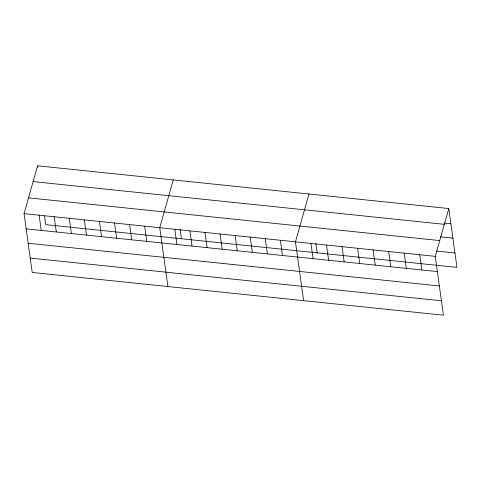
<?xml version="1.0" encoding="UTF-8"?>
<svg xmlns="http://www.w3.org/2000/svg" width="481" height="481" viewBox="0 0 481 481"><rect width="100%" height="100%" fill="white"/><g stroke="black" fill="none" stroke-linecap="round" stroke-linejoin="round"><path stroke-width="0.72" d="M448.785 208.55L435.257 256.355L443.422 315.193L32.215 272.45L24.05 213.618L37.578 165.807L448.785 208.55L456.95 267.382L45.743 224.645L44.547 216.011M173.28 179.912L159.746 227.723L167.911 286.556M308.976 194.017L295.448 241.823L303.613 300.661M444.24 223.082L450.901 223.773M33.117 181.584L444.324 224.326M440.319 236.856L452.898 238.167M28.517 197.841L439.724 240.578M436.459 251.07L454.954 252.994M24.05 213.618L435.257 256.355M26.16 228.842L437.367 271.585M28.163 243.236L439.369 285.973M30.219 258.063L441.426 300.799M419.721 254.738L421.837 269.967M404.19 253.126L406.301 268.35M388.654 251.509L390.764 266.739M373.118 249.898L375.234 265.121M357.581 248.28L359.698 263.51M342.051 246.669L344.162 261.892M326.515 245.051L328.631 260.281M315.843 243.5L317.141 252.85M310.979 243.44L313.095 258.664M280.369 240.26L282.479 255.483M265.29 238.69L267.406 253.914M250.216 237.121L252.327 252.351M235.137 235.558L237.247 250.781M220.057 233.988L222.174 249.218M204.978 232.419L207.095 247.649M189.905 230.856L192.015 246.08M180.147 229.395L181.439 238.75M174.825 229.287L176.936 244.516M144.673 226.154L146.783 241.378M129.593 224.585L131.704 239.815M114.514 223.022L116.63 238.245M99.441 221.452L101.551 236.682M84.361 219.883L86.472 235.113M69.282 218.32L71.398 233.544M54.203 216.751L56.319 231.98M37.578 165.807L37.783 167.262M39.129 215.187L41.24 230.411"/></g></svg>
